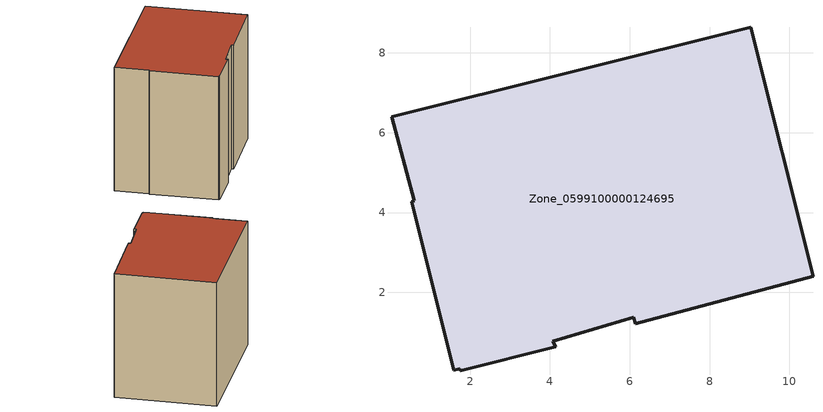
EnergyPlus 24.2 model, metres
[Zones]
Zone_0599100000124695
 floor ground (C_G): 6.14,1.21 6.1,1.38 4.08,0.78 4.15,0.64 1.75,0.04 1.74,0.09 1.59,0.04 0.53,4.27 0.6,4.3 0.03,6.4 9.03,8.64 10.59,2.41 z0
 wall outside (C_F): 6.1,1.38 6.14,1.21 10.59,2.41 9.03,8.64 0.03,6.4 0.6,4.3 0.53,4.27 1.59,0.04 1.74,0.09 1.75,0.04 4.15,0.64 4.08,0.78 6.1,1.38 z0:8.29
 roof outside (C_R): 4.08,0.78 6.1,1.38 6.14,1.21 10.59,2.41 9.03,8.64 0.03,6.4 0.6,4.3 0.53,4.27 1.59,0.04 1.74,0.09 1.75,0.04 4.15,0.64 z8.29
[BUILDING]
Pand.0599100000124695: North Axis=0; Terrain=City; Loads Convergence Tolerance Value=0.04; Temperature Convergence Tolerance Value=0.4; Solar Distribution=FullExterior; Maximum Number of Warmup Days=25; Minimum Number of Warmup Days=1
[Site:Location]
Rotterdam.The.Hague.AP_ZH_NLD Design_Conditions: Latitude=51.96; Longitude=4.45; Time Zone=1; Elevation=-4.5
[SITE:GROUNDTEMPERATURE:BUILDINGSURFACE]
18, 18, 18, 18, 18, 18, 18, 18, 18, 18, 18, 18
[MATERIAL] Thermal Absorptance=0.9; Solar Absorptance=0.7; Visible Absorptance=0.7
Name | Roughness | Thickness | Conductivity | Density | Specific Heat
G.TC.1965-1974 | MediumSmooth | 0.15 | 0.882353 | 540 | 1210
F.TC.1965-1974 | Rough | 0.3 | 0.697674 | 1920 | 840
R.TC.1965-1974 | MediumRough | 0.2 | 0.232558 | 1500 | 1000
[CONSTRUCTION]
C_G: G.TC.1965-1974
C_F: F.TC.1965-1974
C_R: R.TC.1965-1974
[ZONE]
Zone_0599100000124695: Type=1; Multiplier=1; Ceiling Height=Autocalculate; Volume=Autocalculate; Floor Area=autocalculate; Part of Total Floor Area=Yes
[ZONEINFILTRATION:DESIGNFLOWRATE]
Infil_Zone_0599100000124695: Zone or ZoneList or Space or SpaceList=Zone_0599100000124695; Schedule=AlwaysOn; Design Flow Rate Calculation Method=Flow/Area; Flow Rate per Floor Area=0.003; Constant Term Coefficient=1; Temperature Term Coefficient=0; Velocity Term Coefficient=0; Velocity Squared Term Coefficient=0
[HVACTEMPLATE:ZONE:IDEALLOADSAIRSYSTEM]
Zone_0599100000124695: Maximum Heating Supply Air Temperature=50; Minimum Cooling Supply Air Temperature=13; Maximum Heating Supply Air Humidity Ratio=0.0156; Minimum Cooling Supply Air Humidity Ratio=0.0077; Heating Limit=NoLimit; Cooling Limit=NoLimit; Dehumidification Control Type=ConstantSensibleHeatRatio; Cooling Sensible Heat Ratio=0.7; Dehumidification Setpoint=60; Humidification Control Type=None; Humidification Setpoint=30; Outdoor Air Method=None; Outdoor Air Flow Rate per Person=0.00944; Outdoor Air Flow Rate per Zone Floor Area=0; Outdoor Air Flow Rate per Zone=0; Demand Controlled Ventilation Type=None; Outdoor Air Economizer Type=NoEconomizer; Heat Recovery Type=None; Sensible Heat Recovery Effectiveness=0.7; Latent Heat Recovery Effectiveness=0.65
[ZONECONTROL:THERMOSTAT]
ThermostatControl_Zone_0599100000124695: Zone or ZoneList=Zone_0599100000124695; Control Type Schedule=DualSetpointControlType; Control 1=Thermostat_Zone_0599100000124695; Temperature Difference Between Cutout And Setpoint=0
[THERMOSTATSETPOINT:DUALSETPOINT]
Thermostat_Zone_0599100000124695: Heating Setpoint Temperature Schedule=HeatingSetpoint_Zone_0599100000124695; Cooling Setpoint Temperature Schedule=CoolingSetpoint_Zone_0599100000124695
[SCHEDULE:COMPACT]
HeatingSetpoint_Zone_0599100000124695: Through: 12/31, For: AllDays, Until: 24:00, 21
CoolingSetpoint_Zone_0599100000124695: Through: 12/31, For: AllDays, Until: 24:00, 24
DualSetpointControlType: Through: 12/31, For: AllDays, Until: 24:00, 4
AlwaysOn: Through: 12/31, For: AllDays, Until: 24:00, 1
